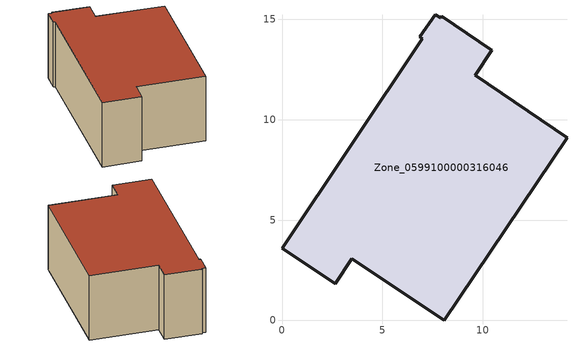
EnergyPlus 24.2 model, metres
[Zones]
Zone_0599100000316046
 floor ground (C_G): 6.99,14.04 6.85,14.13 7.64,15.23 7.9,15.06 7.95,15.14 10.45,13.45 9.61,12.21 14.19,9.1 8.08,0 3.47,3.08 2.64,1.83 0,3.6 z1.07
 wall outside (C_F): 0,3.6 2.64,1.83 3.47,3.08 8.08,0 14.19,9.1 9.61,12.21 10.45,13.45 7.95,15.14 7.9,15.06 7.64,15.23 6.85,14.13 6.99,14.04 0,3.6 z1.07:6.82
 roof outside (C_R): 6.99,14.04 0,3.6 2.64,1.83 3.47,3.08 8.08,0 14.19,9.1 9.61,12.21 10.45,13.45 7.95,15.14 7.9,15.06 7.64,15.23 6.85,14.13 z6.82
[BUILDING]
Pand.0599100000316046: North Axis=0; Terrain=City; Loads Convergence Tolerance Value=0.04; Temperature Convergence Tolerance Value=0.4; Solar Distribution=FullExterior; Maximum Number of Warmup Days=25; Minimum Number of Warmup Days=1
[Site:Location]
Rotterdam.The.Hague.AP_ZH_NLD Design_Conditions: Latitude=51.96; Longitude=4.45; Time Zone=1; Elevation=-4.5
[SITE:GROUNDTEMPERATURE:BUILDINGSURFACE]
18, 18, 18, 18, 18, 18, 18, 18, 18, 18, 18, 18
[MATERIAL] Thermal Absorptance=0.9; Solar Absorptance=0.7; Visible Absorptance=0.7
Name | Roughness | Thickness | Conductivity | Density | Specific Heat
G.TI.1975-1991 | MediumSmooth | 0.15 | 0.288461 | 540 | 1210
F.TI.1975-1991 | Rough | 0.3 | 0.230769 | 1920 | 840
R.TI.1975-1991 | MediumRough | 0.2 | 0.153846 | 1500 | 1000
[CONSTRUCTION]
C_G: G.TI.1975-1991
C_F: F.TI.1975-1991
C_R: R.TI.1975-1991
[ZONE]
Zone_0599100000316046: Type=1; Multiplier=1; Ceiling Height=Autocalculate; Volume=Autocalculate; Floor Area=autocalculate; Part of Total Floor Area=Yes
[ZONEINFILTRATION:DESIGNFLOWRATE]
Infil_Zone_0599100000316046: Zone or ZoneList or Space or SpaceList=Zone_0599100000316046; Schedule=AlwaysOn; Design Flow Rate Calculation Method=Flow/Area; Flow Rate per Floor Area=0.003; Constant Term Coefficient=1; Temperature Term Coefficient=0; Velocity Term Coefficient=0; Velocity Squared Term Coefficient=0
[HVACTEMPLATE:ZONE:IDEALLOADSAIRSYSTEM]
Zone_0599100000316046: Maximum Heating Supply Air Temperature=50; Minimum Cooling Supply Air Temperature=13; Maximum Heating Supply Air Humidity Ratio=0.0156; Minimum Cooling Supply Air Humidity Ratio=0.0077; Heating Limit=NoLimit; Cooling Limit=NoLimit; Dehumidification Control Type=ConstantSensibleHeatRatio; Cooling Sensible Heat Ratio=0.7; Dehumidification Setpoint=60; Humidification Control Type=None; Humidification Setpoint=30; Outdoor Air Method=None; Outdoor Air Flow Rate per Person=0.00944; Outdoor Air Flow Rate per Zone Floor Area=0; Outdoor Air Flow Rate per Zone=0; Demand Controlled Ventilation Type=None; Outdoor Air Economizer Type=NoEconomizer; Heat Recovery Type=None; Sensible Heat Recovery Effectiveness=0.7; Latent Heat Recovery Effectiveness=0.65
[ZONECONTROL:THERMOSTAT]
ThermostatControl_Zone_0599100000316046: Zone or ZoneList=Zone_0599100000316046; Control Type Schedule=DualSetpointControlType; Control 1=Thermostat_Zone_0599100000316046; Temperature Difference Between Cutout And Setpoint=0
[THERMOSTATSETPOINT:DUALSETPOINT]
Thermostat_Zone_0599100000316046: Heating Setpoint Temperature Schedule=HeatingSetpoint_Zone_0599100000316046; Cooling Setpoint Temperature Schedule=CoolingSetpoint_Zone_0599100000316046
[SCHEDULE:COMPACT]
HeatingSetpoint_Zone_0599100000316046: Through: 12/31, For: AllDays, Until: 24:00, 21
CoolingSetpoint_Zone_0599100000316046: Through: 12/31, For: AllDays, Until: 24:00, 24
DualSetpointControlType: Through: 12/31, For: AllDays, Until: 24:00, 4
AlwaysOn: Through: 12/31, For: AllDays, Until: 24:00, 1
